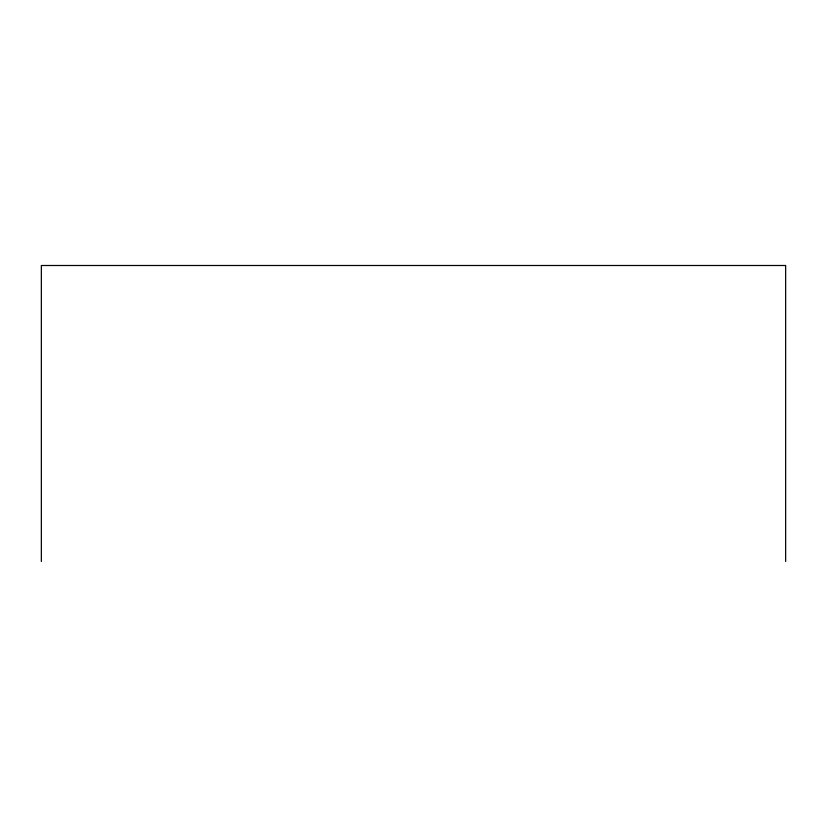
<?xml version="1.0" encoding="UTF-8"?>
<svg xmlns="http://www.w3.org/2000/svg" width="827" height="827" viewBox="0 0 827 827"><rect width="100%" height="100%" fill="white"/><g stroke="black" fill="none" stroke-linecap="round" stroke-linejoin="round"><path stroke-width="1.24" d="M785.65 561.502L785.65 265.498L41.35 265.498L41.35 561.502"/></g></svg>
